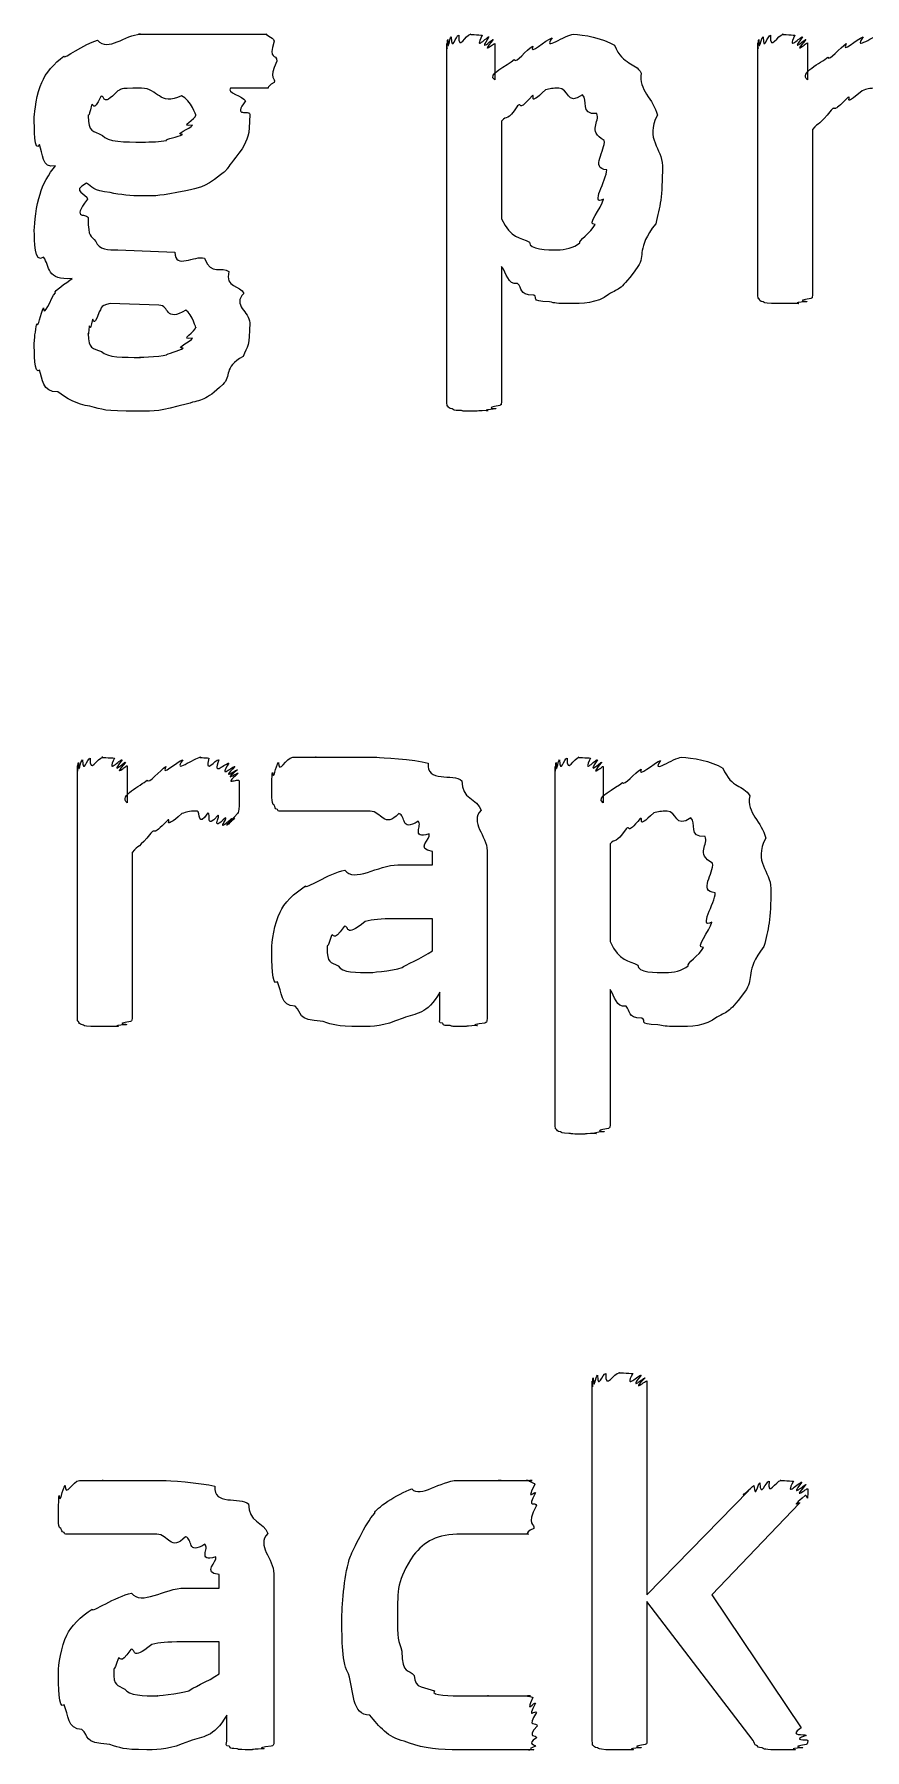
# Model space of a CAD drawing. Header units: millimetres. Extents: x 0 to 216, y 0 to 279.
# Drawn here: x 113.95 to 119.39, y 142.91 to 154.15 of the extents above; entities that cross this region are included whole.
import ezdxf

# ---------------------------------------------------------------- set-up
doc = ezdxf.new("R2010")
doc.units = ezdxf.units.MM
doc.layers.get('0').update_dxf_attribs({"linetype": 'CONTINUOUS'})

msp = doc.modelspace()

# ---------------------------------------------------------------- linework, layer by layer
at = {"color": 0}
for p, q in [((114.937, 154.152), (115.477, 154.152)), ((116.658, 151.743), (116.658, 154.091)), ((116.972, 154.091), (116.972, 153.854)), ((118.695, 152.443), (118.695, 154.097)), ((119.02, 154.097), (119.02, 153.854)), ((115.543, 153.975), (115.543, 153.975)), ((115.483, 153.799), (115.24, 153.799)), ((115.014, 153.622), (115.014, 153.622)), ((117.016, 153.584), (117.016, 152.944)), ((119.053, 153.529), (119.053, 152.443)), ((117.705, 153.264), (117.705, 153.264)), ((118.069, 153.291), (118.069, 153.291)), ((114.501, 152.74), (114.876, 152.724)), ((117.016, 152.63), (117.016, 151.743)), ((114.771, 152.377), (114.452, 152.388)), ((115.014, 152.233), (115.014, 152.233)), ((114.238, 147.706), (114.238, 149.36)), ((114.563, 149.36), (114.563, 149.117)), ((117.367, 147.006), (117.367, 149.354)), ((117.682, 149.354), (117.682, 149.117)), ((115.296, 149.178), (115.296, 149.178)), ((117.726, 148.848), (117.726, 148.208)), ((114.596, 148.792), (114.596, 147.706)), ((116.337, 148.71), (116.563, 148.71)), ((116.563, 148.71), (116.563, 148.798)), ((116.921, 148.803), (116.921, 147.706)), ((118.415, 148.528), (118.415, 148.528)), ((118.779, 148.555), (118.779, 148.555)), ((116.563, 148.357), (116.326, 148.357)), ((116.563, 148.147), (116.563, 148.357)), ((116.612, 147.706), (116.612, 147.877)), ((117.726, 147.894), (117.726, 147.006)), ((117.61, 142.969), (117.61, 145.328)), ((117.968, 145.328), (117.968, 143.928)), ((117.968, 143.928), (118.635, 144.611)), ((118.966, 144.529), (118.393, 143.928)), ((114.94, 143.972), (115.165, 143.972)), ((115.165, 143.972), (115.165, 144.06)), ((115.524, 144.066), (115.524, 142.969)), ((118.663, 142.974), (117.968, 143.884)), ((117.968, 143.884), (117.968, 142.969)), ((118.393, 143.928), (118.977, 143.057)), ((115.165, 143.619), (114.928, 143.619)), ((115.165, 143.41), (115.165, 143.619)), ((115.215, 142.969), (115.215, 143.14)), ((117.249, 143.068), (117.249, 143.068)), ((119.021, 142.974), (119.021, 142.974))]:
    msp.add_line(p, q, dxfattribs=at)
for points in [[(114.148, 154.008), (114.146, 153.986), (114.283, 154.091), (114.369, 154.113)], [(114.369, 154.113), (114.437, 154.033), (114.551, 154.152), (114.65, 154.152)], [(114.65, 154.152), (114.591, 154.152), (114.755, 154.152), (114.799, 154.152)], [(114.799, 154.152), (114.8, 154.152), (114.893, 154.152), (114.937, 154.152)], [(115.477, 154.152), (115.462, 154.152), (115.515, 154.136), (115.527, 154.107)], [(115.527, 154.107), (115.484, 153.975), (115.543, 154.033), (115.543, 153.975)], [(116.658, 154.091), (116.658, 154.008), (116.659, 154.114), (116.663, 154.118)], [(116.663, 154.118), (116.665, 154.019), (116.674, 154.131), (116.685, 154.135)], [(116.685, 154.135), (116.691, 154.03), (116.716, 154.146), (116.735, 154.146)], [(116.735, 154.146), (116.731, 154.033), (116.782, 154.152), (116.812, 154.152)], [(116.812, 154.152), (116.793, 154.152), (116.87, 154.149), (116.889, 154.146)], [(116.889, 154.146), (116.83, 154.03), (116.923, 154.142), (116.933, 154.135)], [(116.933, 154.135), (116.856, 154.019), (116.957, 154.125), (116.961, 154.118)], [(116.961, 154.118), (116.867, 154.004), (116.972, 154.102), (116.972, 154.091)], [(117.22, 154.074), (117.194, 154.008), (117.306, 154.118), (117.347, 154.129)], [(117.347, 154.129), (117.278, 154.033), (117.437, 154.152), (117.485, 154.152)], [(117.485, 154.152), (117.551, 154.152), (117.68, 154.127), (117.755, 154.08)], [(118.695, 154.097), (118.695, 154.004), (118.696, 154.11), (118.7, 154.118)], [(118.7, 154.118), (118.702, 154.019), (118.713, 154.131), (118.728, 154.135)], [(118.728, 154.135), (118.731, 154.03), (118.758, 154.146), (118.777, 154.146)], [(118.777, 154.146), (118.772, 154.033), (118.827, 154.152), (118.86, 154.152)], [(118.86, 154.152), (118.834, 154.152), (118.915, 154.149), (118.937, 154.146)], [(118.937, 154.146), (118.878, 154.03), (118.976, 154.142), (118.987, 154.135)], [(118.987, 154.135), (118.9, 154.019), (119.005, 154.125), (119.009, 154.118)], [(119.009, 154.118), (118.911, 154.004), (119.02, 154.103), (119.02, 154.097)], [(119.152, 154.003), (119.16, 153.971), (119.236, 154.069), (119.273, 154.091)], [(119.273, 154.091), (119.235, 154.015), (119.346, 154.127), (119.384, 154.135)], [(119.384, 154.135), (119.312, 154.033), (119.462, 154.152), (119.499, 154.152)], [(114.005, 153.837), (114.024, 153.894), (114.089, 153.964), (114.148, 154.008)], [(115.543, 153.975), (115.484, 153.854), (115.538, 153.866), (115.527, 153.837)], [(116.972, 153.854), (116.911, 153.887), (117.057, 153.949), (117.099, 153.986)], [(117.099, 153.986), (117.11, 153.96), (117.179, 154.052), (117.22, 154.074)], [(117.755, 154.08), (117.815, 153.942), (117.887, 153.975), (117.931, 153.898)], [(119.02, 153.854), (118.959, 153.898), (119.111, 153.966), (119.152, 154.003)], [(117.931, 153.898), (117.906, 153.788), (118.014, 153.729), (118.036, 153.622)], [(113.955, 153.611), (113.955, 153.64), (113.972, 153.771), (114.005, 153.837)], [(114.501, 153.782), (114.392, 153.662), (114.42, 153.761), (114.391, 153.744)], [(114.656, 153.799), (114.481, 153.799), (114.545, 153.793), (114.501, 153.782)], [(114.92, 153.749), (114.771, 153.68), (114.768, 153.799), (114.656, 153.799)], [(115.24, 153.799), (115.212, 153.773), (115.32, 153.745), (115.339, 153.716)], [(115.527, 153.837), (115.462, 153.799), (115.5, 153.799), (115.483, 153.799)], [(117.303, 153.788), (117.176, 153.666), (117.244, 153.767), (117.215, 153.749)], [(117.391, 153.799), (117.352, 153.799), (117.332, 153.795), (117.303, 153.788)], [(117.545, 153.755), (117.443, 153.68), (117.453, 153.799), (117.391, 153.799)], [(117.639, 153.633), (117.525, 153.622), (117.585, 153.724), (117.545, 153.755)], [(119.378, 153.782), (119.237, 153.662), (119.318, 153.76), (119.284, 153.738)], [(119.477, 153.799), (119.418, 153.799), (119.411, 153.793), (119.378, 153.782)], [(114.33, 153.688), (114.308, 153.585), (114.308, 153.642), (114.308, 153.617)], [(114.391, 153.744), (114.337, 153.629), (114.344, 153.711), (114.33, 153.688)], [(115.014, 153.622), (115.014, 153.618), (114.982, 153.719), (114.92, 153.749)], [(115.339, 153.716), (115.248, 153.6), (115.366, 153.661), (115.366, 153.628)], [(117.121, 153.683), (117.051, 153.578), (117.052, 153.624), (117.016, 153.584)], [(117.215, 153.749), (117.117, 153.633), (117.154, 153.712), (117.121, 153.683)], [(119.174, 153.656), (119.094, 153.552), (119.097, 153.58), (119.053, 153.529)], [(119.284, 153.738), (119.172, 153.622), (119.214, 153.691), (119.174, 153.656)], [(113.988, 153.429), (113.955, 153.369), (113.955, 153.541), (113.955, 153.611)], [(114.308, 153.617), (114.308, 153.508), (114.338, 153.523), (114.402, 153.49)], [(114.925, 153.495), (114.866, 153.497), (114.977, 153.534), (114.992, 153.556)], [(114.992, 153.556), (114.895, 153.541), (115.014, 153.6), (115.014, 153.622)], [(115.366, 153.628), (115.366, 153.482), (115.35, 153.468), (115.317, 153.402)], [(117.688, 153.457), (117.573, 153.519), (117.664, 153.581), (117.639, 153.633)], [(118.036, 153.622), (117.951, 153.46), (118.069, 153.409), (118.069, 153.291)], [(114.093, 153.291), (114.002, 153.265), (114.014, 153.377), (113.988, 153.429)], [(114.402, 153.49), (114.432, 153.446), (114.551, 153.446), (114.661, 153.446)], [(114.661, 153.446), (114.723, 153.446), (114.777, 153.449), (114.821, 153.457)], [(114.821, 153.457), (114.811, 153.464), (114.899, 153.481), (114.925, 153.495)], [(117.705, 153.264), (117.591, 153.272), (117.7, 153.393), (117.688, 153.457)], [(115.317, 153.402), (115.182, 153.232), (115.236, 153.278), (115.174, 153.231)], [(113.994, 153.104), (114.006, 153.17), (114.052, 153.236), (114.093, 153.291)], [(115.174, 153.231), (115.058, 153.14), (115.036, 153.151), (114.948, 153.126)], [(117.683, 153.071), (117.591, 153.023), (117.705, 153.198), (117.705, 153.264)], [(118.069, 153.291), (118.069, 153.085), (118.054, 153.024), (118.025, 152.911)], [(113.955, 152.867), (113.955, 152.913), (113.968, 153.034), (113.994, 153.104)], [(114.297, 153.176), (114.187, 153.118), (114.303, 153.111), (114.303, 153.071)], [(114.452, 153.115), (114.337, 153.126), (114.333, 153.154), (114.297, 153.176)], [(114.661, 153.093), (114.587, 153.093), (114.518, 153.1), (114.452, 153.115)], [(114.948, 153.126), (114.767, 153.093), (114.767, 153.093), (114.661, 153.093)], [(114.303, 153.071), (114.19, 152.924), (114.308, 152.991), (114.308, 152.944)], [(117.628, 152.906), (117.565, 152.902), (117.672, 153.012), (117.683, 153.071)], [(114.016, 152.691), (113.955, 152.644), (113.955, 152.804), (113.955, 152.867)], [(114.308, 152.944), (114.308, 152.818), (114.325, 152.835), (114.358, 152.795)], [(117.016, 152.944), (117.077, 152.809), (117.139, 152.826), (117.198, 152.79)], [(117.529, 152.785), (117.513, 152.798), (117.602, 152.853), (117.628, 152.906)], [(118.025, 152.911), (117.895, 152.743), (117.96, 152.707), (117.909, 152.63)], [(114.358, 152.795), (114.377, 152.74), (114.442, 152.74), (114.501, 152.74)], [(117.198, 152.79), (117.194, 152.74), (117.317, 152.74), (117.38, 152.74)], [(117.38, 152.74), (117.432, 152.74), (117.487, 152.754), (117.529, 152.785)], [(114.204, 152.553), (114.035, 152.534), (114.056, 152.636), (114.016, 152.691)], [(114.876, 152.724), (114.873, 152.608), (115.01, 152.707), (115.069, 152.685)], [(115.069, 152.685), (115.113, 152.567), (115.185, 152.637), (115.229, 152.597)], [(117.121, 152.52), (117.051, 152.509), (117.052, 152.589), (117.016, 152.63)], [(117.909, 152.63), (117.793, 152.472), (117.793, 152.492), (117.716, 152.448)], [(114.093, 152.459), (114.08, 152.467), (114.162, 152.523), (114.204, 152.553)], [(115.229, 152.597), (115.201, 152.49), (115.306, 152.511), (115.328, 152.454)], [(117.226, 152.443), (117.121, 152.446), (117.157, 152.49), (117.121, 152.52)], [(114.016, 152.36), (114.017, 152.286), (114.063, 152.426), (114.093, 152.459)], [(115.328, 152.454), (115.248, 152.377), (115.366, 152.335), (115.366, 152.261)], [(117.33, 152.399), (117.19, 152.406), (117.262, 152.423), (117.226, 152.443)], [(117.716, 152.448), (117.639, 152.388), (117.551, 152.388), (117.452, 152.388)], [(118.7, 152.421), (118.695, 152.417), (118.695, 152.435), (118.695, 152.443)], [(118.728, 152.399), (118.705, 152.401), (118.707, 152.412), (118.7, 152.421)], [(119.042, 152.421), (118.922, 152.401), (119.028, 152.406), (119.014, 152.399)], [(119.053, 152.443), (119.05, 152.417), (119.049, 152.428), (119.042, 152.421)], [(113.972, 152.255), (113.978, 152.219), (113.997, 152.327), (114.016, 152.36)], [(114.38, 152.333), (114.337, 152.215), (114.347, 152.298), (114.336, 152.283)], [(114.452, 152.388), (114.374, 152.37), (114.398, 152.352), (114.38, 152.333)], [(114.948, 152.344), (114.807, 152.263), (114.844, 152.377), (114.771, 152.377)], [(115.014, 152.233), (115.014, 152.215), (114.992, 152.319), (114.948, 152.344)], [(117.452, 152.388), (117.377, 152.388), (117.366, 152.39), (117.33, 152.399)], [(118.783, 152.388), (118.731, 152.39), (118.741, 152.394), (118.728, 152.399)], [(118.871, 152.388), (118.779, 152.388), (118.807, 152.388), (118.783, 152.388)], [(118.959, 152.388), (118.849, 152.388), (118.907, 152.388), (118.871, 152.388)], [(119.014, 152.399), (118.896, 152.39), (118.984, 152.39), (118.959, 152.388)], [(113.955, 152.134), (113.955, 152.142), (113.961, 152.215), (113.972, 152.255)], [(114.314, 152.239), (114.308, 152.153), (114.308, 152.204), (114.308, 152.189)], [(114.308, 152.189), (114.308, 152.087), (114.337, 152.099), (114.396, 152.073)], [(114.336, 152.283), (114.315, 152.187), (114.317, 152.254), (114.314, 152.239)], [(114.992, 152.162), (114.895, 152.142), (115.014, 152.208), (115.014, 152.233)], [(115.366, 152.261), (115.366, 152.109), (115.351, 152.111), (115.322, 152.04)], [(113.988, 151.952), (113.955, 151.918), (113.955, 152.068), (113.955, 152.134)], [(114.396, 152.073), (114.429, 152.035), (114.543, 152.035), (114.65, 152.035)], [(114.821, 152.051), (114.815, 152.057), (114.905, 152.078), (114.931, 152.096)], [(114.931, 152.096), (114.87, 152.094), (114.981, 152.137), (114.992, 152.162)], [(114.11, 151.809), (114.002, 151.807), (114.014, 151.897), (113.988, 151.952)], [(114.65, 152.035), (114.606, 152.035), (114.777, 152.04), (114.821, 152.051)], [(115.322, 152.04), (115.19, 151.969), (115.248, 151.911), (115.19, 151.858)], [(115.19, 151.858), (115.072, 151.746), (115.054, 151.762), (114.959, 151.731)], [(114.319, 151.715), (114.231, 151.726), (114.165, 151.769), (114.11, 151.809)], [(114.959, 151.731), (114.767, 151.682), (114.758, 151.682), (114.633, 151.682)], [(116.663, 151.715), (116.658, 151.712), (116.658, 151.731), (116.658, 151.743)], [(117.016, 151.743), (117.013, 151.715), (117.012, 151.729), (117.005, 151.721)], [(114.633, 151.682), (114.403, 151.682), (114.408, 151.693), (114.319, 151.715)], [(116.691, 151.699), (116.669, 151.697), (116.67, 151.708), (116.663, 151.715)], [(116.746, 151.687), (116.694, 151.686), (116.705, 151.692), (116.691, 151.699)], [(116.834, 151.682), (116.742, 151.682), (116.771, 151.685), (116.746, 151.687)], [(116.923, 151.687), (116.812, 151.682), (116.87, 151.682), (116.834, 151.682)], [(116.978, 151.699), (116.859, 151.686), (116.947, 151.687), (116.923, 151.687)], [(117.005, 151.721), (116.885, 151.697), (116.991, 151.703), (116.978, 151.699)], [(114.238, 149.36), (114.238, 149.268), (114.239, 149.374), (114.244, 149.382)], [(114.244, 149.382), (114.245, 149.283), (114.256, 149.394), (114.271, 149.399)], [(114.271, 149.399), (114.274, 149.294), (114.301, 149.41), (114.321, 149.41)], [(114.321, 149.41), (114.315, 149.297), (114.37, 149.415), (114.403, 149.415)], [(114.403, 149.415), (114.377, 149.415), (114.458, 149.412), (114.481, 149.41)], [(114.481, 149.41), (114.421, 149.294), (114.519, 149.406), (114.53, 149.399)], [(114.53, 149.399), (114.443, 149.283), (114.548, 149.389), (114.552, 149.382)], [(114.552, 149.382), (114.455, 149.268), (114.563, 149.367), (114.563, 149.36)], [(114.817, 149.354), (114.778, 149.279), (114.89, 149.39), (114.927, 149.399)], [(114.927, 149.399), (114.855, 149.297), (115.006, 149.415), (115.043, 149.415)], [(115.043, 149.415), (115.024, 149.415), (115.076, 149.412), (115.098, 149.41)], [(115.098, 149.41), (115.068, 149.294), (115.142, 149.406), (115.164, 149.399)], [(115.164, 149.399), (115.116, 149.279), (115.211, 149.383), (115.23, 149.377)], [(115.23, 149.377), (115.153, 149.263), (115.261, 149.362), (115.269, 149.354)], [(115.515, 149.316), (115.521, 149.253), (115.535, 149.36), (115.554, 149.382)], [(115.554, 149.382), (115.557, 149.297), (115.604, 149.415), (115.648, 149.415)], [(115.648, 149.415), (115.645, 149.415), (115.743, 149.415), (115.802, 149.415)], [(115.802, 149.415), (115.763, 149.415), (115.923, 149.415), (115.989, 149.415)], [(115.989, 149.415), (116.017, 149.415), (116.129, 149.415), (116.199, 149.415)], [(116.199, 149.415), (116.218, 149.415), (116.443, 149.401), (116.535, 149.377)], [(116.535, 149.377), (116.52, 149.246), (116.701, 149.312), (116.756, 149.261)], [(117.367, 149.354), (117.367, 149.272), (117.369, 149.378), (117.373, 149.382)], [(117.373, 149.382), (117.374, 149.283), (117.384, 149.394), (117.395, 149.399)], [(117.395, 149.399), (117.401, 149.294), (117.425, 149.41), (117.445, 149.41)], [(117.445, 149.41), (117.44, 149.297), (117.492, 149.415), (117.522, 149.415)], [(117.522, 149.415), (117.503, 149.415), (117.58, 149.412), (117.599, 149.41)], [(117.599, 149.41), (117.54, 149.294), (117.632, 149.406), (117.643, 149.399)], [(117.643, 149.399), (117.566, 149.283), (117.667, 149.389), (117.671, 149.382)], [(117.671, 149.382), (117.577, 149.268), (117.682, 149.365), (117.682, 149.354)], [(117.93, 149.338), (117.904, 149.272), (118.015, 149.382), (118.056, 149.393)], [(118.056, 149.393), (117.988, 149.297), (118.146, 149.415), (118.194, 149.415)], [(118.194, 149.415), (118.261, 149.415), (118.39, 149.39), (118.465, 149.344)], [(114.563, 149.117), (114.502, 149.162), (114.654, 149.229), (114.695, 149.266)], [(114.695, 149.266), (114.704, 149.235), (114.779, 149.333), (114.817, 149.354)], [(115.269, 149.354), (115.167, 149.25), (115.281, 149.339), (115.285, 149.333)], [(115.285, 149.333), (115.175, 149.239), (115.291, 149.321), (115.291, 149.31)], [(115.291, 149.31), (115.178, 149.217), (115.296, 149.283), (115.296, 149.261)], [(115.296, 149.261), (115.296, 149.175), (115.296, 149.214), (115.296, 149.178)], [(115.51, 149.217), (115.51, 149.208), (115.511, 149.294), (115.515, 149.316)], [(116.756, 149.261), (116.751, 149.142), (116.856, 149.145), (116.882, 149.068)], [(117.808, 149.25), (117.82, 149.224), (117.888, 149.316), (117.93, 149.338)], [(118.465, 149.344), (118.525, 149.206), (118.597, 149.239), (118.641, 149.162)], [(115.296, 149.178), (115.296, 149.106), (115.296, 149.117), (115.296, 149.096)], [(115.51, 149.151), (115.51, 149.142), (115.51, 149.195), (115.51, 149.217)], [(115.527, 149.101), (115.513, 149.102), (115.513, 149.131), (115.51, 149.151)], [(117.682, 149.117), (117.621, 149.151), (117.767, 149.213), (117.808, 149.25)], [(118.641, 149.162), (118.616, 149.051), (118.723, 148.992), (118.746, 148.886)], [(114.922, 149.046), (114.781, 148.926), (114.861, 149.024), (114.828, 149.002)], [(115.021, 149.062), (114.961, 149.062), (114.954, 149.057), (114.922, 149.046)], [(115.092, 149.051), (115.021, 148.944), (115.045, 149.062), (115.021, 149.062)], [(115.159, 149.035), (115.068, 148.933), (115.117, 149.047), (115.092, 149.051)], [(115.208, 149.018), (115.105, 148.922), (115.176, 149.031), (115.159, 149.035)], [(115.285, 149.046), (115.167, 148.922), (115.276, 149.025), (115.269, 149.018)], [(115.296, 149.096), (115.296, 149.062), (115.292, 149.057), (115.285, 149.046)], [(115.548, 149.073), (115.528, 149.076), (115.533, 149.09), (115.527, 149.101)], [(115.576, 149.062), (115.543, 149.062), (115.556, 149.065), (115.548, 149.073)], [(115.648, 149.062), (115.568, 149.062), (115.59, 149.062), (115.576, 149.062)], [(115.769, 149.062), (115.634, 149.062), (115.681, 149.062), (115.648, 149.062)], [(115.934, 149.062), (115.848, 149.062), (115.816, 149.062), (115.769, 149.062)], [(116.155, 149.062), (115.976, 149.062), (116, 149.062), (115.934, 149.062)], [(116.342, 149.046), (116.248, 148.944), (116.228, 149.062), (116.155, 149.062)], [(116.469, 148.996), (116.351, 148.922), (116.393, 149.035), (116.342, 149.046)], [(116.882, 149.068), (116.803, 148.988), (116.921, 148.903), (116.921, 148.803)], [(118.012, 149.051), (117.886, 148.93), (117.953, 149.031), (117.924, 149.013)], [(118.1, 149.062), (118.062, 149.062), (118.041, 149.058), (118.012, 149.051)], [(118.255, 149.018), (118.153, 148.944), (118.163, 149.062), (118.1, 149.062)], [(114.718, 148.919), (114.638, 148.816), (114.64, 148.843), (114.596, 148.792)], [(114.828, 149.002), (114.715, 148.886), (114.758, 148.955), (114.718, 148.919)], [(115.247, 149.013), (115.134, 148.911), (115.222, 149.014), (115.208, 149.018)], [(115.269, 149.018), (115.156, 148.911), (115.258, 149.013), (115.247, 149.013)], [(116.541, 148.913), (116.417, 148.878), (116.502, 148.974), (116.469, 148.996)], [(117.831, 148.947), (117.76, 148.842), (117.762, 148.887), (117.726, 148.848)], [(117.924, 149.013), (117.826, 148.897), (117.864, 148.976), (117.831, 148.947)], [(118.349, 148.897), (118.234, 148.886), (118.295, 148.988), (118.255, 149.018)], [(116.563, 148.798), (116.447, 148.812), (116.555, 148.88), (116.541, 148.913)], [(118.398, 148.721), (118.283, 148.783), (118.374, 148.845), (118.349, 148.897)], [(118.746, 148.886), (118.66, 148.723), (118.779, 148.673), (118.779, 148.555)], [(115.989, 148.676), (116.05, 148.591), (116.207, 148.71), (116.337, 148.71)], [(118.415, 148.528), (118.3, 148.536), (118.409, 148.657), (118.398, 148.721)], [(115.731, 148.572), (115.726, 148.547), (115.886, 148.655), (115.989, 148.676)], [(115.565, 148.401), (115.587, 148.456), (115.66, 148.528), (115.731, 148.572)], [(118.393, 148.335), (118.3, 148.287), (118.415, 148.462), (118.415, 148.528)], [(118.779, 148.555), (118.779, 148.349), (118.763, 148.288), (118.734, 148.175)], [(115.51, 148.159), (115.51, 148.198), (115.528, 148.331), (115.565, 148.401)], [(116.326, 148.357), (116.211, 148.357), (116.18, 148.351), (116.122, 148.34)], [(115.901, 148.247), (115.87, 148.143), (115.874, 148.198), (115.874, 148.169)], [(115.984, 148.307), (115.907, 148.191), (115.919, 148.271), (115.901, 148.247)], [(116.122, 148.34), (115.98, 148.22), (116.02, 148.321), (115.984, 148.307)], [(118.338, 148.169), (118.274, 148.165), (118.382, 148.276), (118.393, 148.335)], [(115.548, 147.943), (115.51, 147.908), (115.51, 148.077), (115.51, 148.159)], [(115.874, 148.169), (115.87, 148.062), (115.897, 148.077), (115.945, 148.048)], [(116.364, 148.037), (116.377, 148.051), (116.493, 148.099), (116.563, 148.147)], [(117.726, 148.208), (117.787, 148.073), (117.849, 148.089), (117.908, 148.054)], [(118.238, 148.048), (118.223, 148.062), (118.311, 148.117), (118.338, 148.169)], [(118.734, 148.175), (118.605, 148.007), (118.67, 147.971), (118.619, 147.894)], [(115.945, 148.048), (115.969, 148.004), (116.068, 148.004), (116.16, 148.004)], [(116.16, 148.004), (116.134, 148.004), (116.301, 148.015), (116.364, 148.037)], [(117.908, 148.054), (117.904, 148.004), (118.026, 148.004), (118.09, 148.004)], [(118.09, 148.004), (118.142, 148.004), (118.197, 148.018), (118.238, 148.048)], [(115.664, 147.784), (115.565, 147.784), (115.577, 147.88), (115.548, 147.943)], [(116.612, 147.877), (116.524, 147.724), (116.458, 147.742), (116.37, 147.706)], [(117.831, 147.784), (117.76, 147.773), (117.762, 147.852), (117.726, 147.894)], [(118.619, 147.894), (118.503, 147.735), (118.503, 147.756), (118.426, 147.712)], [(114.244, 147.684), (114.238, 147.68), (114.238, 147.698), (114.238, 147.706)], [(114.271, 147.662), (114.249, 147.665), (114.25, 147.676), (114.244, 147.684)], [(114.585, 147.684), (114.465, 147.665), (114.572, 147.669), (114.558, 147.662)], [(114.596, 147.706), (114.594, 147.68), (114.592, 147.691), (114.585, 147.684)], [(115.846, 147.684), (115.664, 147.695), (115.715, 147.739), (115.664, 147.784)], [(116.089, 147.651), (115.925, 147.651), (115.919, 147.662), (115.846, 147.684)], [(116.37, 147.706), (116.229, 147.651), (116.188, 147.651), (116.089, 147.651)], [(116.629, 147.673), (116.597, 147.673), (116.612, 147.691), (116.612, 147.706)], [(116.921, 147.706), (116.921, 147.673), (116.915, 147.68), (116.905, 147.673)], [(117.935, 147.706), (117.831, 147.709), (117.866, 147.753), (117.831, 147.784)], [(118.04, 147.662), (117.899, 147.669), (117.971, 147.687), (117.935, 147.706)], [(118.426, 147.712), (118.349, 147.651), (118.261, 147.651), (118.161, 147.651)], [(114.326, 147.651), (114.274, 147.654), (114.285, 147.658), (114.271, 147.662)], [(114.414, 147.651), (114.322, 147.651), (114.351, 147.651), (114.326, 147.651)], [(114.502, 147.651), (114.392, 147.651), (114.45, 147.651), (114.414, 147.651)], [(114.558, 147.662), (114.439, 147.654), (114.528, 147.654), (114.502, 147.651)], [(116.678, 147.657), (116.619, 147.658), (116.64, 147.665), (116.629, 147.673)], [(116.767, 147.651), (116.663, 147.651), (116.701, 147.653), (116.678, 147.657)], [(116.855, 147.657), (116.741, 147.651), (116.806, 147.651), (116.767, 147.651)], [(116.905, 147.673), (116.78, 147.658), (116.877, 147.66), (116.855, 147.657)], [(118.161, 147.651), (118.087, 147.651), (118.076, 147.654), (118.04, 147.662)], [(117.373, 146.979), (117.367, 146.976), (117.367, 146.995), (117.367, 147.006)], [(117.401, 146.962), (117.379, 146.961), (117.38, 146.972), (117.373, 146.979)], [(117.456, 146.951), (117.403, 146.95), (117.414, 146.955), (117.401, 146.962)], [(117.544, 146.946), (117.452, 146.946), (117.481, 146.949), (117.456, 146.951)], [(117.632, 146.951), (117.522, 146.946), (117.58, 146.946), (117.544, 146.946)], [(117.687, 146.962), (117.569, 146.95), (117.657, 146.951), (117.632, 146.951)], [(117.715, 146.984), (117.595, 146.961), (117.701, 146.967), (117.687, 146.962)], [(117.726, 147.006), (117.723, 146.979), (117.722, 146.993), (117.715, 146.984)], [(117.61, 145.328), (117.61, 145.235), (117.612, 145.342), (117.615, 145.35)], [(117.615, 145.35), (117.621, 145.251), (117.632, 145.362), (117.643, 145.367)], [(117.643, 145.367), (117.646, 145.262), (117.676, 145.378), (117.698, 145.378)], [(117.698, 145.378), (117.694, 145.264), (117.753, 145.383), (117.787, 145.383)], [(117.787, 145.383), (117.764, 145.383), (117.852, 145.38), (117.875, 145.378)], [(117.875, 145.378), (117.811, 145.262), (117.919, 145.373), (117.93, 145.367)], [(117.93, 145.367), (117.837, 145.251), (117.953, 145.357), (117.957, 145.35)], [(117.957, 145.35), (117.849, 145.24), (117.968, 145.339), (117.968, 145.328)], [(114.157, 144.645), (114.16, 144.559), (114.206, 144.677), (114.25, 144.677)], [(114.25, 144.677), (114.248, 144.677), (114.346, 144.677), (114.405, 144.677)], [(114.405, 144.677), (114.366, 144.677), (114.526, 144.677), (114.592, 144.677)], [(114.592, 144.677), (114.62, 144.677), (114.731, 144.677), (114.802, 144.677)], [(114.802, 144.677), (114.821, 144.677), (115.045, 144.664), (115.138, 144.639)], [(116.428, 144.622), (116.484, 144.559), (116.618, 144.677), (116.725, 144.677)], [(116.725, 144.677), (116.76, 144.677), (116.826, 144.677), (116.874, 144.677)], [(116.874, 144.677), (116.859, 144.677), (116.971, 144.677), (117.012, 144.677)], [(117.012, 144.677), (116.94, 144.677), (117.089, 144.677), (117.122, 144.677)], [(117.122, 144.677), (117.124, 144.677), (117.177, 144.677), (117.189, 144.677)], [(117.189, 144.677), (117.15, 144.677), (117.212, 144.677), (117.216, 144.677)], [(117.216, 144.677), (117.161, 144.677), (117.228, 144.668), (117.233, 144.65)], [(117.233, 144.65), (117.168, 144.526), (117.238, 144.617), (117.238, 144.595)], [(118.668, 144.645), (118.679, 144.545), (118.692, 144.657), (118.707, 144.661)], [(118.707, 144.661), (118.713, 144.556), (118.746, 144.672), (118.768, 144.672)], [(118.768, 144.672), (118.757, 144.559), (118.814, 144.677), (118.845, 144.677)], [(118.845, 144.677), (118.819, 144.677), (118.906, 144.675), (118.927, 144.672)], [(118.927, 144.672), (118.863, 144.556), (118.967, 144.669), (118.982, 144.666)], [(118.982, 144.666), (118.892, 144.548), (119.006, 144.657), (119.01, 144.65)], [(119.01, 144.65), (118.903, 144.534), (119.021, 144.633), (119.021, 144.622)], [(114.113, 144.479), (114.113, 144.471), (114.114, 144.556), (114.118, 144.578)], [(114.118, 144.578), (114.124, 144.515), (114.137, 144.622), (114.157, 144.645)], [(115.138, 144.639), (115.123, 144.508), (115.303, 144.574), (115.358, 144.523)], [(116.185, 144.463), (116.182, 144.49), (116.336, 144.589), (116.428, 144.622)], [(117.238, 144.595), (117.172, 144.482), (117.244, 144.545), (117.244, 144.512)], [(118.635, 144.611), (118.539, 144.53), (118.658, 144.636), (118.668, 144.645)], [(119.005, 144.578), (118.885, 144.479), (118.984, 144.546), (118.966, 144.529)], [(119.021, 144.622), (119.021, 144.508), (119.016, 144.592), (119.005, 144.578)], [(114.113, 144.413), (114.113, 144.405), (114.113, 144.457), (114.113, 144.479)], [(115.358, 144.523), (115.354, 144.405), (115.459, 144.407), (115.485, 144.33)], [(116.025, 144.181), (116.047, 144.225), (116.119, 144.388), (116.185, 144.463)], [(117.244, 144.512), (117.172, 144.38), (117.238, 144.392), (117.227, 144.363)], [(114.129, 144.363), (114.115, 144.365), (114.115, 144.394), (114.113, 144.413)], [(114.151, 144.336), (114.131, 144.338), (114.136, 144.352), (114.129, 144.363)], [(114.179, 144.325), (114.146, 144.325), (114.158, 144.327), (114.151, 144.336)], [(114.25, 144.325), (114.171, 144.325), (114.192, 144.325), (114.179, 144.325)], [(114.372, 144.325), (114.237, 144.325), (114.283, 144.325), (114.25, 144.325)], [(114.537, 144.325), (114.45, 144.325), (114.419, 144.325), (114.372, 144.325)], [(114.758, 144.325), (114.578, 144.325), (114.603, 144.325), (114.537, 144.325)], [(114.945, 144.308), (114.851, 144.206), (114.831, 144.325), (114.758, 144.325)], [(115.485, 144.33), (115.405, 144.25), (115.524, 144.165), (115.524, 144.066)], [(116.753, 144.325), (116.59, 144.325), (116.512, 144.278), (116.439, 144.187)], [(116.924, 144.325), (116.793, 144.325), (116.819, 144.325), (116.753, 144.325)], [(117.045, 144.325), (117.007, 144.325), (116.971, 144.325), (116.924, 144.325)], [(117.133, 144.325), (117.075, 144.325), (117.081, 144.325), (117.045, 144.325)], [(117.189, 144.325), (117.119, 144.325), (117.155, 144.325), (117.133, 144.325)], [(117.227, 144.363), (117.15, 144.325), (117.202, 144.325), (117.189, 144.325)], [(115.072, 144.259), (114.953, 144.184), (114.996, 144.297), (114.945, 144.308)], [(115.143, 144.176), (115.019, 144.14), (115.105, 144.236), (115.072, 144.259)], [(115.165, 144.06), (115.05, 144.074), (115.157, 144.143), (115.143, 144.176)], [(115.97, 143.774), (115.97, 143.884), (115.988, 144.071), (116.025, 144.181)], [(116.439, 144.187), (116.33, 144.023), (116.334, 143.962), (116.334, 143.79)], [(114.592, 143.939), (114.653, 143.853), (114.81, 143.972), (114.94, 143.972)], [(114.333, 143.834), (114.329, 143.809), (114.489, 143.917), (114.592, 143.939)], [(114.168, 143.663), (114.19, 143.718), (114.263, 143.79), (114.333, 143.834)], [(116.014, 143.41), (115.97, 143.468), (115.97, 143.637), (115.97, 143.774)], [(116.334, 143.79), (116.33, 143.644), (116.342, 143.625), (116.362, 143.559)], [(114.113, 143.421), (114.113, 143.461), (114.131, 143.593), (114.168, 143.663)], [(114.587, 143.57), (114.51, 143.454), (114.522, 143.534), (114.504, 143.509)], [(114.724, 143.603), (114.583, 143.483), (114.622, 143.583), (114.587, 143.57)], [(114.928, 143.619), (114.814, 143.619), (114.782, 143.614), (114.724, 143.603)], [(116.362, 143.559), (116.367, 143.399), (116.407, 143.443), (116.444, 143.399)], [(114.151, 143.206), (114.113, 143.17), (114.113, 143.339), (114.113, 143.421)], [(114.504, 143.509), (114.472, 143.406), (114.476, 143.461), (114.476, 143.432)], [(114.476, 143.432), (114.472, 143.324), (114.5, 143.339), (114.548, 143.31)], [(114.967, 143.299), (114.979, 143.313), (115.095, 143.361), (115.165, 143.41)], [(116.152, 143.14), (116.032, 143.137), (116.047, 143.302), (116.014, 143.41)], [(114.548, 143.31), (114.572, 143.266), (114.671, 143.266), (114.763, 143.266)], [(114.763, 143.266), (114.737, 143.266), (114.904, 143.278), (114.967, 143.299)], [(116.444, 143.399), (116.44, 143.31), (116.524, 143.322), (116.576, 143.299)], [(116.576, 143.299), (116.546, 143.266), (116.692, 143.266), (116.759, 143.266)], [(114.267, 143.046), (114.168, 143.046), (114.18, 143.142), (114.151, 143.206)], [(116.759, 143.266), (116.797, 143.266), (116.881, 143.266), (116.929, 143.266)], [(116.929, 143.266), (116.892, 143.266), (117.019, 143.266), (117.056, 143.266)], [(117.056, 143.266), (117.084, 143.266), (117.122, 143.266), (117.144, 143.266)], [(117.144, 143.266), (117.13, 143.266), (117.19, 143.266), (117.205, 143.266)], [(117.205, 143.266), (117.153, 143.266), (117.217, 143.262), (117.221, 143.255)], [(117.221, 143.255), (117.163, 143.134), (117.234, 143.235), (117.238, 143.217)], [(117.238, 143.217), (117.172, 143.101), (117.244, 143.181), (117.244, 143.156)], [(115.215, 143.14), (115.127, 142.986), (115.061, 143.004), (114.972, 142.969)], [(116.378, 142.969), (116.271, 142.991), (116.214, 143.065), (116.152, 143.14)], [(117.244, 143.156), (117.174, 143.049), (117.249, 143.101), (117.249, 143.068)], [(114.449, 142.947), (114.267, 142.958), (114.318, 143.002), (114.267, 143.046)], [(114.972, 142.969), (114.832, 142.913), (114.791, 142.913), (114.691, 142.913)], [(115.232, 142.936), (115.2, 142.936), (115.215, 142.954), (115.215, 142.969)], [(115.524, 142.969), (115.524, 142.936), (115.518, 142.942), (115.507, 142.936)], [(116.692, 142.913), (116.568, 142.913), (116.469, 142.931), (116.378, 142.969)], [(117.244, 142.991), (117.172, 142.942), (117.241, 142.949), (117.238, 142.936)], [(117.249, 143.068), (117.174, 142.986), (117.246, 143.013), (117.244, 142.991)], [(117.615, 142.941), (117.61, 142.938), (117.61, 142.958), (117.61, 142.969)], [(117.968, 142.969), (117.966, 142.942), (117.964, 142.954), (117.957, 142.947)], [(118.685, 142.941), (118.671, 142.942), (118.67, 142.963), (118.663, 142.974)], [(118.977, 143.057), (118.889, 142.991), (119.002, 143.021), (119.01, 143.007)], [(119.01, 143.007), (118.903, 142.965), (119.021, 142.985), (119.021, 142.974)], [(119.021, 142.974), (119.021, 142.942), (119.017, 142.954), (119.01, 142.947)], [(114.691, 142.913), (114.528, 142.913), (114.522, 142.925), (114.449, 142.947)], [(115.281, 142.919), (115.222, 142.921), (115.243, 142.927), (115.232, 142.936)], [(115.369, 142.913), (115.266, 142.913), (115.303, 142.915), (115.281, 142.919)], [(115.457, 142.919), (115.343, 142.913), (115.409, 142.913), (115.369, 142.913)], [(115.507, 142.936), (115.383, 142.921), (115.48, 142.922), (115.457, 142.919)], [(116.852, 142.913), (116.742, 142.913), (116.748, 142.913), (116.692, 142.913)], [(117.001, 142.913), (116.848, 142.913), (116.907, 142.913), (116.852, 142.913)], [(117.122, 142.913), (117.057, 142.913), (117.048, 142.913), (117.001, 142.913)], [(117.199, 142.913), (117.128, 142.913), (117.158, 142.913), (117.122, 142.913)], [(117.227, 142.913), (117.157, 142.913), (117.213, 142.913), (117.199, 142.913)], [(117.238, 142.936), (117.168, 142.913), (117.234, 142.913), (117.227, 142.913)], [(117.643, 142.925), (117.621, 142.927), (117.622, 142.937), (117.615, 142.941)], [(117.698, 142.913), (117.646, 142.916), (117.657, 142.921), (117.643, 142.925)], [(117.787, 142.913), (117.694, 142.913), (117.723, 142.913), (117.698, 142.913)], [(117.875, 142.913), (117.764, 142.913), (117.822, 142.913), (117.787, 142.913)], [(117.93, 142.925), (117.811, 142.916), (117.899, 142.916), (117.875, 142.913)], [(117.957, 142.947), (117.837, 142.927), (117.943, 142.931), (117.93, 142.925)], [(118.723, 142.925), (118.69, 142.925), (118.696, 142.933), (118.685, 142.941)], [(118.779, 142.913), (118.719, 142.916), (118.737, 142.921), (118.723, 142.925)], [(118.861, 142.913), (118.763, 142.913), (118.801, 142.913), (118.779, 142.913)], [(118.938, 142.913), (118.83, 142.913), (118.894, 142.913), (118.861, 142.913)], [(118.988, 142.925), (118.87, 142.916), (118.961, 142.916), (118.938, 142.913)], [(119.01, 142.947), (118.892, 142.927), (118.999, 142.931), (118.988, 142.925)]]:
    msp.add_open_spline(points, degree=3, dxfattribs=at)

doc.saveas('drawing.dxf')
